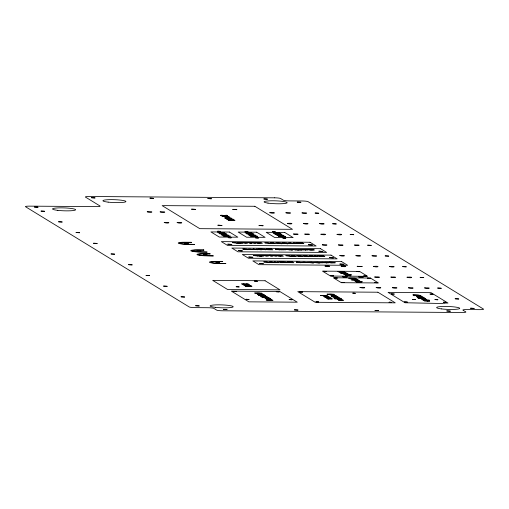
<?xml version="1.0" encoding="UTF-8"?>
<svg xmlns="http://www.w3.org/2000/svg" width="509" height="509" viewBox="0 0 509 509"><rect width="100%" height="100%" fill="white"/><g stroke="black" fill="none" stroke-linecap="round" stroke-linejoin="round"><path stroke-width="0.76" d="M250.282 242.647L248.227 242.469L250.403 242.717L251.421 243.34L249.626 243.327L248.615 242.704M260.786 249.073L258.731 248.901L260.907 249.149L261.919 249.773L260.131 249.76L259.119 249.136M267.441 298.503L265.399 298.459A7.629 0.954 2 0 0 265.889 298.802L270.909 299.037L269.776 298.414L267.441 298.503M325.747 296.454L323.705 296.461A7.629 0.954 2 0 0 324.201 296.753L329.221 296.989L328.089 296.365L325.747 296.454M345.401 273.867L343.359 273.874A7.629 0.954 2 0 0 343.855 274.166L348.875 274.408L347.742 273.778L345.401 273.867M356.236 280.497L354.188 280.504A7.629 0.954 2 0 0 354.69 280.803L359.71 281.038L358.578 280.414L356.236 280.497M426.179 300.704L424.131 300.711A7.629 0.954 2 0 0 424.633 301.01L429.653 301.245L428.521 300.622L426.179 300.704M240.973 243.016L237.633 243.086L242.768 243.067L240.668 242.659L237.232 242.857L240.973 243.016M251.478 249.448L248.137 249.512L253.272 249.499L247.756 249.238L251.478 249.448M261.976 255.881L258.636 255.944L263.77 255.925L258.254 255.671L261.976 255.881M272.48 262.307L269.14 262.377L274.275 262.358L268.758 262.097L272.48 262.307M273.498 243.251L270.158 243.315L275.293 243.302L269.776 243.041L273.498 243.251M283.997 249.677L280.656 249.747L285.797 249.728L280.274 249.467L283.997 249.677M291.523 243.378L288.183 243.442L293.318 243.429L287.801 243.168L291.523 243.378M294.501 256.11L291.161 256.173L296.295 256.161L290.779 255.9L294.501 256.11M302.028 249.811L298.688 249.874L303.822 249.855L301.722 249.448L298.287 249.645L302.028 249.811M304.999 262.542L301.659 262.606L306.793 262.593L304.694 262.18L301.264 262.377L304.999 262.542M312.526 256.237L309.186 256.307L314.32 256.288L312.221 255.881L308.791 256.078L312.526 256.237M323.03 262.669L319.69 262.733L324.825 262.72L322.725 262.307L319.289 262.504L323.03 262.669M262.485 296.079L263.643 296.251L262.485 296.079M327.427 298.089L328.579 298.261L327.427 298.089M338.6 299.47L339.757 299.642L338.6 299.47M342.621 272.773L343.779 272.951L342.621 272.773M353.456 279.409L354.614 279.581L353.456 279.409M422.75 299.216L423.902 299.394L422.75 299.216M357.216 266.309L362.122 266.557L357.216 266.309M191.588 209.18L195.672 209.39L191.588 209.18M222.478 234.07L219.716 233.796L224.927 233.077L224.208 232.613L217.757 232.568C218.418 233.606 232.117 233.898 224.011 234.089C227.44 233.714 218.565 233.625 222.478 234.07M226.168 236.335C215.097 235.362 237.907 236.023 227.708 236.354C231.118 235.979 222.331 235.883 226.168 236.335M249.734 234.223C238.657 233.256 261.467 233.911 251.274 234.242C254.697 233.86 245.822 233.777 249.734 234.223M253.425 236.488C242.354 235.514 265.164 236.176 254.964 236.507C258.375 236.131 249.588 236.036 253.425 236.488M257.656 293.445C246.585 292.471 269.395 293.133 259.196 293.464C262.606 293.089 253.819 292.993 257.656 293.445M277.774 234.464C266.703 233.497 289.513 234.153 279.314 234.484C282.737 234.108 273.867 234.019 277.774 234.464M281.471 236.73C270.4 235.756 293.209 236.418 283.01 236.749C286.433 236.367 277.558 236.284 281.471 236.73M330.08 294.571C319.009 293.604 341.819 294.266 331.62 294.596C335.043 294.215 326.167 294.132 330.08 294.571M324.984 297.186L326.854 297.676C322.731 296.715 335.075 298.529 328.038 297.052L329.062 297.447L324.984 297.186M345.834 275.337L347.704 275.821C343.651 274.885 355.937 276.667 348.888 275.197L349.906 275.592L345.834 275.337M356.669 281.967L358.533 282.457C354.398 281.502 366.754 283.309 359.723 281.833L360.741 282.228L356.669 281.967M263.064 294.966L260.831 294.908L263.064 294.966M269.026 299.928L271.265 300.024L269.026 299.928M359.978 287.509C365.799 288.972 366.855 286.688 359.978 287.509M301.882 243.404L299.954 243.448L303.052 243.143L297.612 242.997L301.131 243.06L297.918 243.327L299.063 243.614L303.828 243.493L301.882 243.404M312.38 249.836L310.458 249.874L313.557 249.575L308.117 249.429L311.629 249.486L308.416 249.76L309.561 250.046L314.333 249.925L312.38 249.836M322.884 256.262L320.956 256.307L324.055 256.002L318.615 255.862L322.133 255.919L318.92 256.192L320.066 256.479L324.831 256.358L322.884 256.262M333.382 262.695L331.461 262.739L334.559 262.434L329.119 262.288L332.631 262.351L329.418 262.619L330.564 262.905L335.329 262.784L333.382 262.695M374.719 277.023C380.535 278.487 381.604 276.196 374.719 277.023M268.288 299.438L267.365 299.61L266.907 299.451L267.556 299.349L266.43 299.12L271.488 299.394L268.288 299.438M329.094 298.917L328.178 299.095L327.739 298.974L328.369 298.834L327.236 298.605L332.301 298.878L329.094 298.917M335.488 297.371L334.572 297.549L334.108 297.383L334.763 297.288L333.63 297.059L338.695 297.326L335.488 297.371M340.273 300.297L339.35 300.475L338.886 300.31L339.541 300.215L338.415 299.986L343.473 300.259L340.273 300.297M269.21 297.962C263.077 298.993 262.479 296.397 269.21 297.962M335.546 295.366C329.412 296.397 328.82 293.801 335.546 295.366M339.891 298.026C333.758 299.057 333.166 296.461 339.891 298.026M422.954 297.11C416.82 298.134 416.222 295.544 422.954 297.11M261.34 295.964L264.896 296.499L264.114 296.022L264.807 296.06L265.558 296.493C267.906 295.92 262.141 295.436 261.34 295.964M326.275 297.975L329.832 298.509L329.056 298.032L329.749 298.07L330.494 298.503C332.848 297.93 327.077 297.447 326.275 297.975M341.475 272.665L345.032 273.199L344.256 272.722L344.949 272.754L345.694 273.187C348.048 272.614 342.277 272.13 341.475 272.665M337.454 299.356L341.011 299.89L340.228 299.413L340.922 299.451L341.673 299.884C344.02 299.311 338.256 298.828 337.454 299.356M352.311 279.295L355.867 279.829L355.085 279.352L355.778 279.39L356.529 279.823C358.877 279.25 353.112 278.767 352.311 279.295M421.598 299.107L425.155 299.642L424.379 299.165L425.072 299.197L425.817 299.629C428.171 299.057 422.4 298.573 421.598 299.107M184.665 243.213L188.26 243.347L184.665 243.213M296.9 243.525L294.31 243.639L295.029 243.48L293.375 243.028L296.811 243.047L297.097 243.226L296.435 243.219L296.9 243.525M307.404 249.957L304.815 250.072L305.534 249.906L303.873 249.455L307.315 249.48L307.595 249.652L306.94 249.652L307.404 249.957M317.902 256.39L315.313 256.504L316.032 256.339L314.371 255.887L317.813 255.912L318.1 256.084L317.438 256.078L317.902 256.39M328.407 262.816L325.817 262.93L326.536 262.771L324.876 262.32L328.318 262.339L328.598 262.517L327.942 262.51L328.407 262.816M234.872 220.257L228.84 220.499L228.407 220.232L233.249 220.181L227.498 219.678L232.88 219.761L234.872 220.257M420.249 295.455L414.211 295.697L413.779 295.43L418.627 295.379L412.869 294.876L418.258 294.959L420.249 295.455M197.187 250.867L200.775 251.013L197.187 250.867M226.454 218.953L228.56 219.513L229.044 219.525L227.708 219.144L233.338 219.322L231.264 218.832L230.322 218.794L231.989 219.252L226.454 218.953M220.524 215.332L221.981 215.835L225.672 215.536L227.739 215.918L226.575 215.205L222.993 215.638L221.848 215.536L222.637 215.434L222.102 215.192L220.524 215.332M297.262 202.13L300.857 202.277L297.262 202.13M246.101 284.436L243.079 284.531L241.571 283.844L248.023 283.888L248.456 284.156L245.841 284.137L249.397 284.728L246.101 284.436M342.385 272.156L339.369 272.251L337.861 271.564L344.307 271.609L344.746 271.876L342.124 271.857L345.687 272.455L342.385 272.156M353.221 278.792L350.198 278.887L348.69 278.194L355.142 278.245L355.575 278.512L352.96 278.493L356.523 279.085L353.221 278.792M422.794 299.852L423.952 300.164L423.259 300.164L423.622 300.386C432.383 300.774 430.83 299.674 422.794 299.852M223.362 233.001L219.646 232.842L223.362 233.001M227.052 235.266L223.343 235.101L227.052 235.266M250.619 233.154L246.91 232.995L250.619 233.154M254.315 235.419L250.6 235.253L254.315 235.419M278.665 233.396L274.949 233.237L278.665 233.396M282.355 235.661L278.646 235.495L282.355 235.661M259.596 294.915L264.546 295.118L263.382 294.845L264.069 294.851L263.707 294.628L257.255 294.584L259.596 294.915M268.332 298.662L269.395 298.668L268.332 298.662M326.638 296.613L327.707 296.626L326.638 296.613M346.298 274.027L347.361 274.039L346.298 274.027M357.127 280.663L358.196 280.669L357.127 280.663M427.07 300.87L428.139 300.876L427.07 300.87M246.133 242.691L245.872 243.073L242.481 242.666L247.069 243.308L247.998 242.704L246.133 242.691M256.638 249.117L256.371 249.505L252.986 249.092L257.573 249.741L258.502 249.13L256.638 249.117M267.136 255.55L266.875 255.938L263.484 255.524L268.071 256.173L269 255.563L267.136 255.55M277.64 261.982L277.373 262.364L273.988 261.957L278.576 262.599L279.505 261.995L277.64 261.982M267.549 299.782L268.428 300.068L266.188 300.049L273.034 300.335L271.405 299.718L267.549 299.782M93.548 243.251L97.13 243.417L93.548 243.251M257.649 242.812L260.035 243.207L259.272 242.742L257.649 242.812M268.154 249.238L270.54 249.639L269.77 249.168L268.154 249.238M278.652 255.671L281.038 256.072L280.274 255.601L278.652 255.671M289.157 262.103L291.542 262.498L290.773 262.033L289.157 262.103M262.905 294.1L262.351 294.253L263.471 294.482L258.795 294.45L258.407 294.208L261.626 294.138L257.726 293.788L262.905 294.1M332.078 296.047L337.2 296.416L333.3 296.066L336.519 295.996L336.131 295.754L331.454 295.723L332.581 295.952L332.078 296.047M416.871 296.193L421.993 296.556L418.099 296.213L421.312 296.143L420.924 295.901L416.254 295.869L417.374 296.098L416.871 296.193M255.683 242.71L257.153 243.289L262.345 243.417L260.945 242.564L255.683 242.71M266.182 249.136L267.651 249.722L272.849 249.849L271.45 248.99L266.182 249.136M276.686 255.569L278.156 256.154L283.348 256.281L281.948 255.423L276.686 255.569M287.184 262.001L288.654 262.58L293.852 262.708L292.452 261.855L287.184 262.001M275.853 243.028L281.891 243.792L280.491 242.933L275.853 243.028M281.859 243.073L287.903 243.836L286.503 242.978L281.859 243.073M286.351 249.461L292.395 250.224L290.995 249.365L286.351 249.461M292.363 249.505L298.401 250.263L297.002 249.41L292.363 249.505M296.855 255.893L302.893 256.651L301.493 255.792L296.855 255.893M302.861 255.932L308.906 256.695L307.5 255.836L302.861 255.932M307.353 262.32L313.398 263.083L311.992 262.224L307.353 262.32M313.366 262.364L319.404 263.128L318.004 262.269L313.366 262.364M470.57 308.212L474.134 308.403L470.57 308.212M244.829 284.308L243.308 284.117L244.829 284.308M341.119 272.029L339.598 271.838L341.119 272.029M351.948 278.665L350.427 278.474L351.948 278.665M267.855 297.275L262.415 297.313L260.544 296.594L266.99 296.639L267.855 297.275M351.267 274.784L345.471 275.146L345.089 274.917L348.003 274.815L344.275 274.415L351.267 274.784M362.096 281.42L356.306 281.782L355.925 281.547L358.839 281.452L355.11 281.051L362.096 281.42M233.23 291.402L236.131 291.568L233.23 291.402M308.397 244.759L312.418 244.988L308.397 244.759M318.895 251.191L322.922 251.421L318.895 251.191M329.399 257.624L333.42 257.853L329.399 257.624M339.897 264.05L343.925 264.279L339.897 264.05M228.624 235.425L223.515 235.533L221.453 234.827L227.898 234.872L228.624 235.425M252.19 233.313L247.075 233.421L245.014 232.715L251.465 232.766L252.19 233.313M255.881 235.578L250.772 235.686L248.71 234.98L255.155 235.024L255.881 235.578M280.23 233.555L275.121 233.669L273.059 232.957L279.505 233.007L280.23 233.555M283.927 235.82L278.817 235.928L276.75 235.222L283.201 235.266L283.927 235.82M34.415 206.998L37.952 207.201L34.415 206.998M41.083 211.082L44.62 211.286L41.083 211.082M91.455 197.721L94.992 197.925L91.455 197.721M58.586 221.797L62.123 222L58.586 221.797M149.977 198.141L153.521 198.345L149.977 198.141M147.26 211.795C151.396 213.328 155.156 211.152 147.26 211.795M160.157 211.89C164.292 213.417 168.053 211.241 160.157 211.89M111.089 253.953L114.633 254.156L111.089 253.953M164.248 222.509C168.377 224.043 172.144 221.867 164.248 222.509M207.863 198.555L211.4 198.758L207.863 198.555M177.145 222.605C181.28 224.132 185.041 221.956 177.145 222.605M128.592 264.667L132.13 264.871L128.592 264.667M232.778 209.434L236.806 209.663L232.778 209.434M217.922 225.213L221.943 225.442L217.922 225.213M146.096 275.388L149.633 275.592L146.096 275.388M263.885 198.955L267.429 199.153L263.885 198.955M217.706 231.232L220.601 231.398L217.706 231.232M228.21 237.665L231.105 237.83L228.21 237.665M203.454 254.646L206.991 254.85L203.454 254.646M269.802 212.673C273.931 214.2 277.698 212.024 269.802 212.673M245.033 231.43L247.934 231.595L245.033 231.43M163.593 286.103L167.137 286.306L163.593 286.103M227.784 244.186L231.805 244.415L227.784 244.186M259.03 225.506L263.058 225.735L259.03 225.506M285.924 212.787C290.054 214.314 293.82 212.138 285.924 212.787M215.969 262.313L219.506 262.51L215.969 262.313M255.537 237.856L258.432 238.021L255.537 237.856M238.282 250.619L242.303 250.848L238.282 250.619M302.047 212.902C306.176 214.429 309.943 212.253 302.047 212.902M287.305 223.387C291.434 224.921 295.201 222.745 287.305 223.387M181.096 296.823L184.64 297.021L181.096 296.823M315.173 213.036L318.71 213.239L315.173 213.036M248.78 257.045L252.808 257.274L248.78 257.045M303.428 223.502C307.557 225.035 311.323 222.859 303.428 223.502M282.864 238.053L285.759 238.218L282.864 238.053M293.521 234.025C297.65 235.552 301.417 233.383 293.521 234.025M319.55 223.616C323.679 225.15 327.446 222.974 319.55 223.616M259.285 263.477L263.306 263.707L259.285 263.477M195.66 305.737L199.197 305.941L195.66 305.737M304.802 234.108C308.938 235.635 312.704 233.459 304.802 234.108M236.201 286.745L239.103 286.911L236.201 286.745M332.67 223.756L336.214 223.954L332.67 223.756M320.924 234.223C325.06 235.75 328.827 233.574 320.924 234.223M254.475 281.102L257.376 281.267L254.475 281.102M337.053 234.337C341.183 235.864 344.949 233.688 337.053 234.337M322.305 244.823C326.441 246.35 330.201 244.18 322.305 244.823M246.114 299.292L249.016 299.457L246.114 299.292M338.428 244.937C342.563 246.464 346.324 244.295 338.428 244.937M276.285 291.714L279.18 291.873L276.285 291.714M354.55 245.052C358.686 246.585 362.446 244.409 354.55 245.052M339.808 255.537C343.944 257.07 347.704 254.894 339.808 255.537M325.066 266.029C329.196 267.556 332.962 265.38 325.066 266.029M323.514 271.31L326.409 271.475L323.514 271.31M367.676 245.185L371.22 245.389L367.676 245.185M299.954 291.943L302.537 292.09L299.954 291.943M289.163 299.597L292.064 299.763L289.163 299.597M355.931 255.658C360.067 257.185 363.827 255.009 355.931 255.658M341.189 266.143C345.318 267.67 349.085 265.494 341.189 266.143M330.685 275.7L333.586 275.865L330.685 275.7M334.343 277.939L337.244 278.105L334.343 277.939M372.054 255.772C376.189 257.299 379.949 255.124 372.054 255.772M342.57 276.743C346.699 278.277 350.466 276.101 342.57 276.743M294.418 309.866L297.962 310.064L294.418 309.866M356.561 271.545L359.462 271.711L356.561 271.545M341.52 282.336L344.415 282.501L341.52 282.336M385.179 255.906L388.717 256.11L385.179 255.906M316.013 301.786L318.621 301.932L316.013 301.786M373.434 266.372C377.563 267.899 381.33 265.73 373.434 266.372M358.692 276.858C362.822 278.391 366.588 276.215 358.692 276.858M363.738 275.935L366.639 276.101L363.738 275.935M367.396 278.175L370.291 278.34L367.396 278.175M389.557 266.487C393.686 268.014 397.453 265.844 389.557 266.487M352.813 293.159L355.314 293.305L352.813 293.159M374.573 282.571L377.468 282.737L374.573 282.571M402.683 266.621L406.22 266.824L402.683 266.621M390.937 277.087C395.067 278.62 398.833 276.444 390.937 277.087M376.189 287.579C380.325 289.106 384.091 286.93 376.189 287.579M407.06 277.201C411.189 278.735 414.956 276.559 407.06 277.201M391.332 293.903L394.233 294.068L391.332 293.903M420.179 277.341L423.723 277.545L420.179 277.341M375.038 310.439L378.575 310.643L375.038 310.439M389.13 302.206L391.714 302.352L389.13 302.206M404.445 301.932L407.34 302.098L404.445 301.932M412.481 299.432L415.376 299.597L412.481 299.432M437.683 288.056L441.227 288.259L437.683 288.056M430.041 294.043L432.943 294.208L430.041 294.043M434.972 299.597L437.867 299.763L434.972 299.597M455.186 298.777L458.73 298.98L455.186 298.777M392.318 287.693C396.416 289.22 400.233 287.051 392.318 287.693M229.489 218.52L226.257 218.603L224.673 217.941L231.55 218.253L229.158 218.24L229.489 218.52M248.557 285.746L245.325 285.829L243.735 285.167L250.619 285.479L248.227 285.46L248.557 285.746M443.384 302.206L446.278 302.378L443.384 302.206M76.089 232.518L79.627 232.721L76.089 232.518M446.794 310.948L450.325 311.158L446.794 310.948M408.46 287.801C412.137 289.316 416.871 287.273 408.46 287.801M424.595 287.909C428.152 289.43 433.064 287.388 424.595 287.909M272.385 231.614L275.254 231.799L272.385 231.614M228.019 218.361L226.416 218.221L228.019 218.361M247.081 285.581L245.484 285.441L247.081 285.581M263.745 297.046L262.288 296.868L263.745 297.046M266.315 297.091L264.737 296.887L266.315 297.091M277.679 243.105L279.25 243.296L277.679 243.105M283.691 243.149L285.263 243.34L283.691 243.149M288.183 249.537L289.755 249.728L288.183 249.537M294.189 249.582L295.761 249.773L294.189 249.582M298.681 255.97L300.253 256.161L298.681 255.97M304.694 256.014L306.265 256.199L304.694 256.014M309.186 262.396L310.757 262.587L309.186 262.396M315.192 262.44L316.763 262.631L315.192 262.44M223.515 309.345L227.014 309.574L223.515 309.345M350.217 234.458L353.704 234.687L350.217 234.458M331.983 296.562L331.454 296.798L338.091 296.982L331.983 296.562M239.141 242.793L240.782 242.901L239.141 242.793M249.639 249.225L251.287 249.334L249.639 249.225M271.66 243.028L273.308 243.137L271.66 243.028M289.691 243.156L291.333 243.264L289.691 243.156M260.137 255.652L261.785 255.766L260.137 255.652M282.164 249.455L283.806 249.563L282.164 249.455M300.189 249.582L301.837 249.696L300.189 249.582M270.642 262.084L272.29 262.192L270.642 262.084M292.662 255.887L294.31 255.995L292.662 255.887M310.694 256.014L312.335 256.122L310.694 256.014M303.167 262.32L304.808 262.428L303.167 262.32M321.192 262.447L322.84 262.555L321.192 262.447M426.326 300.106L424.245 300.005L426.326 300.106M265.641 297.771L267.919 297.918L265.641 297.771M331.976 295.175L334.254 295.322L331.976 295.175M336.322 297.841L338.6 297.988L336.322 297.841M419.378 296.919L421.662 297.065L419.378 296.919M444.802 303.033L441.971 303.498L405.03 302.753L388.055 292.357L431.021 292.662L447.996 303.059L444.802 303.033M225.608 216.185L223.947 216.401L225.977 216.414L225.608 216.185M225.188 215.981L222.013 216.382L228.916 216.637L225.188 215.981M229.903 217.241L225.659 217.477L225.264 217.235L228.026 217.133L224.463 216.739L229.903 217.241M232.708 242.589L232.295 242.608L236.952 243.238L235.941 242.615L232.708 242.589M251.217 242.717L250.803 242.742L255.467 243.372L254.455 242.748L251.217 242.717M265.227 242.818L264.814 242.838L269.477 243.467L268.466 242.85L265.227 242.818M243.207 249.016L242.793 249.041L247.457 249.671L246.445 249.047L243.207 249.016M261.721 249.149L261.308 249.168L265.965 249.798L264.954 249.181L261.721 249.149M275.732 249.251L275.318 249.27L279.982 249.9L278.964 249.276L275.732 249.251M253.711 255.448L253.297 255.467L257.955 256.097L256.943 255.48L253.711 255.448M272.22 255.582L271.806 255.601L276.47 256.231L275.458 255.607L272.22 255.582M286.23 255.677L285.816 255.703L290.48 256.332L289.468 255.709L286.23 255.677M264.209 261.88L263.796 261.9L268.459 262.529L267.448 261.906L264.209 261.88M282.724 262.008L282.31 262.033L286.968 262.663L285.956 262.04L282.724 262.008M296.734 262.11L296.321 262.129L300.984 262.759L299.966 262.141L296.734 262.11M422.362 298.312L418.652 298.414L425.67 298.808L420.402 298.56L425.047 298.427L424.722 298.229L419.531 298.026L424.449 298.064L424.099 297.848L417.647 297.797L422.362 298.312M423.526 297.428L417.208 297.593L423.526 297.428M274.714 197.823L89.298 196.499A4.95 0.624 2 0 0 85.512 197.11L100.038 206.005A4.95 0.624 2 0 1 96.252 206.616L29.344 206.139A4.95 0.624 2 0 0 25.558 206.743L189.202 306.952A4.95 0.624 2 0 0 195.087 307.633L207.984 307.722A4.95 0.624 2 0 1 213.875 308.397L216.675 310.115A4.95 0.624 2 0 0 222.56 310.789L461.987 312.501A4.95 0.624 2 0 0 465.773 311.89L462.974 310.178A4.95 0.624 2 0 1 466.759 309.567L479.656 309.657A4.95 0.624 2 0 0 483.442 309.052L308.072 201.659A4.95 0.624 2 0 0 302.187 200.985L289.29 200.896A4.95 0.624 2 0 1 283.398 200.215L280.599 198.504A4.95 0.624 2 0 0 274.714 197.823M254.85 206.279L162.148 205.617L199.776 228.662L292.484 229.324L254.85 206.279M229.444 232.047L210.898 231.913L219.303 237.06L237.843 237.194L229.444 232.047M256.701 232.199L238.161 232.066L246.56 237.213L265.1 237.347L256.701 232.199M284.741 232.441L266.201 232.308L274.606 237.455L293.146 237.588L284.741 232.441M252.744 234.547L251.357 234.541L253.31 234.897L252.744 234.547M225.481 234.401L224.1 234.388L226.047 234.744L225.481 234.401M280.783 234.795L279.396 234.783L281.35 235.139L280.783 234.795M310.013 242.259L221.339 241.622L227.466 245.376L316.14 246.006L310.013 242.259M191.155 242.284L184.703 242.239A8.252 1.037 2 0 0 178.392 243.251A8.252 1.037 2 0 0 188.203 244.377L194.654 244.428L187.853 244.167A6.604 0.827 2 0 1 180.008 243.264A6.604 0.827 2 0 1 185.053 242.449L191.505 242.494L191.155 242.284M320.517 248.685L231.837 248.055L237.964 251.802L326.644 252.439L320.517 248.685M203.67 249.944L197.218 249.9A8.252 1.037 2 0 0 190.907 250.912A8.252 1.037 2 0 0 200.718 252.044L207.169 252.089L200.368 251.828A6.604 0.827 2 0 1 192.517 250.924A6.604 0.827 2 0 1 197.568 250.116L204.02 250.161L203.67 249.944M209.88 253.749L203.435 253.705A8.252 1.037 2 0 0 197.123 254.716A8.252 1.037 2 0 0 206.934 255.849L213.379 255.893L206.584 255.633A6.604 0.827 2 0 1 198.733 254.729A6.604 0.827 2 0 1 203.785 253.921L210.23 253.966L209.88 253.749M331.015 255.117L242.341 254.487L248.468 258.235L337.143 258.871L331.015 255.117M271.023 255.346L269.229 255.333L271.023 255.346M271.405 255.582L269.617 255.569L270.629 256.186L272.423 256.199L271.405 255.582M341.52 261.55L252.839 260.913L258.966 264.667L347.641 265.297L341.52 261.55M222.395 261.416L215.943 261.365A8.252 1.037 2 0 0 209.632 262.383A8.252 1.037 2 0 0 219.443 263.509L225.894 263.554L219.093 263.299A6.604 0.827 2 0 1 211.248 262.396A6.604 0.827 2 0 1 216.293 261.581L222.745 261.626L222.395 261.416M281.522 261.772L279.734 261.76L281.522 261.772M281.91 262.008L280.115 261.995L281.133 262.619L282.921 262.631L281.91 262.008M359.558 271.392L322.471 271.132L330.526 276.063L367.606 276.323L359.558 271.392M347.119 273.327L340.667 273.282L347.507 273.568L347.119 273.327M370.387 278.029L333.306 277.768L341.354 282.692L378.441 282.959L370.387 278.029M357.948 279.963L351.503 279.918L358.342 280.198L357.948 279.963M265.094 280.745L212.692 280.37L227.568 289.481L279.969 289.856L265.094 280.745M247.775 284.741L246.394 284.735L248.341 285.091L247.775 284.741M246.356 286.033L245.141 286.026L246.744 286.274L246.356 286.033M251.586 286.071L246.916 286.039L251.98 286.312L251.586 286.071M279.759 291.472L231.391 291.129L248.895 301.843L297.262 302.187L279.759 291.472M377.888 292.217L297.784 291.644L315.192 302.27L395.245 302.842L377.888 292.217M326.823 295.519L320.371 295.474L327.93 296.2L326.823 295.519M259.794 295.398L258.572 295.385L260.182 295.634L259.794 295.398M265.024 295.436L260.353 295.398L265.412 295.672L265.024 295.436M340.489 298.427L334.038 298.382L340.877 298.662L340.489 298.427M341.138 298.828L334.687 298.777L341.526 299.063L341.138 298.828M441.341 308.887A11.554 1.451 2 0 0 459.665 308.505A11.554 1.451 2 0 0 443.549 306.463A11.554 1.451 2 0 0 441.341 308.887M268.008 203.11A11.554 1.451 2 0 0 286.942 202.951A11.554 1.451 2 0 0 271.895 200.781A11.554 1.451 2 0 0 268.008 203.11M108.137 202.13A11.554 1.451 2 0 0 125.92 201.596A11.554 1.451 2 0 0 109.098 199.662A11.554 1.451 2 0 0 108.137 202.13M57.822 210.357A11.554 1.451 2 0 0 75.606 209.816A11.554 1.451 2 0 0 58.783 207.882A11.554 1.451 2 0 0 57.822 210.357M215.409 307.341A11.554 1.451 2 0 0 233.192 306.8A11.554 1.451 2 0 0 216.37 304.866A11.554 1.451 2 0 0 215.409 307.341"/></g></svg>
